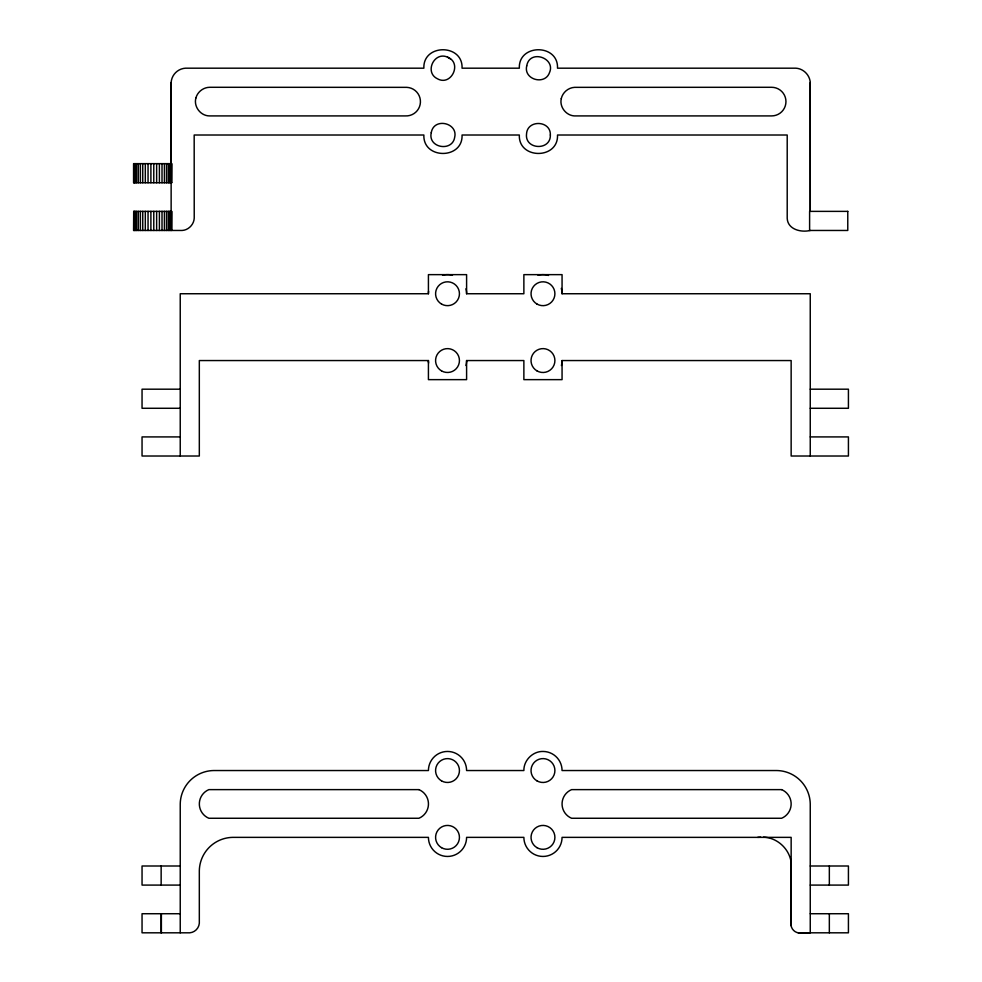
<?xml version="1.0" encoding="UTF-8"?>
<svg xmlns="http://www.w3.org/2000/svg" width="982" height="982" viewBox="0 0 982 982"><rect width="100%" height="100%" fill="white"/><g stroke="black" fill="none" stroke-linecap="round" stroke-linejoin="round"><path stroke-width="1.47" d="M171.138 82.513L171.138 163.65L171.138 82.513A15.331 15.331 0 0 1 185.463 68.188L423.868 68.188C422.837 43.613 463.087 43.625 462.056 68.188L519.331 68.188C518.287 43.613 558.549 43.625 557.506 68.188L795.923 68.188C803.411 68.642 809.794 75.025 810.248 82.513L810.273 211.375L810.248 82.513M791.148 870.764L791.148 837.364L562.06 837.364A19.088 19.088 0 0 1 542.96 856.451A19.088 19.088 0 0 1 523.872 837.364L466.597 837.364A19.088 19.088 0 0 1 447.51 856.451A19.088 19.088 0 0 1 428.422 837.364L232.734 837.364A34.002 34.002 0 0 0 199.321 870.764L199.321 923.264A10.532 10.532 0 0 1 189.772 932.814L142.046 932.814L142.046 913.726L180.234 913.726M757.748 837.364L760.78 837.167M810.248 230.463C801.202 232.673 787.785 229.579 787.208 218.409L787.208 135.013L557.506 135.013C558.549 159.587 518.287 159.575 519.331 135.013L462.056 135.013C463.099 159.587 422.837 159.575 423.868 135.013L194.178 135.013L194.227 218.078C193.994 224.461 188.532 230.119 182.124 230.463L133.577 230.463L133.699 211.375L171.752 211.375L171.592 230.463L171.531 211.375M171.752 182.738L133.577 182.738L133.577 163.65L171.752 163.65L171.592 182.738L171.531 163.65M428.582 291.249A19.088 19.088 0 0 0 428.422 293.741L180.234 293.741L180.234 456.016M465.947 288.794A19.088 19.088 0 0 1 466.597 293.741L523.872 293.741L523.872 274.641L562.06 274.641L562.06 293.741L810.248 293.741L810.248 456.016M428.582 363.045A19.088 19.088 0 0 1 428.422 360.554L199.321 360.554L199.321 456.016L142.046 456.016L142.046 436.916L180.234 436.916M465.947 365.5A19.088 19.088 0 0 0 466.597 360.554L523.872 360.554L523.872 379.641L562.06 379.641L562.06 360.554L791.148 360.554L791.148 456.016L848.423 456.016L848.423 436.916L810.248 436.916M180.234 389.191L142.046 389.191L142.046 408.279L180.234 408.279M810.248 389.191L848.423 389.191L848.423 408.279L810.248 408.279M180.234 866.001L142.046 866.001L142.046 885.089L180.234 885.089M810.248 866.001L848.423 866.001L848.423 885.089L810.248 885.089M810.248 913.726L848.423 913.726L848.423 932.814L800.698 932.814C795.359 933.747 790.215 928.604 791.148 923.264L791.148 862.957M798.096 932.777L810.248 932.814L810.248 803.951A34.002 34.002 0 0 0 776.836 770.539L562.06 770.539A19.088 19.088 0 0 0 543.169 751.451C532.895 751.12 523.652 760.264 523.872 770.539L466.597 770.539A19.088 19.088 0 0 0 447.51 751.451A19.088 19.088 0 0 0 428.422 770.539L213.646 770.539A34.002 34.002 0 0 0 180.234 803.951L180.234 932.814M763.382 837.167C776.872 837.548 788.927 848.387 791.038 861.68L791.185 925.866M447.534 57.165C434.29 51.076 424.114 72.312 437.334 78.72C451.278 86.723 462.571 62.86 447.534 57.165L450.529 58.969M829.336 866.001L829.336 885.089M829.336 913.726L829.336 932.814M466.597 293.741L466.597 274.641L428.422 274.641L428.422 293.741M466.597 360.554L466.597 379.641L428.422 379.641L428.422 360.554M171.138 182.738L171.138 211.375M170.88 163.65L170.88 182.738M170.88 211.375L170.88 230.463M169.812 163.65L169.812 182.738M169.812 211.375L169.812 230.463M168.364 163.65L168.364 182.738M168.364 211.375L168.364 230.463M166.547 163.65L166.547 182.738M166.547 211.375L166.547 230.463M164.411 163.65L164.411 182.738M164.411 211.375L164.411 230.463M162.018 163.65L162.018 182.738M162.018 211.375L162.018 230.463M161.379 913.726L161.379 932.814M161.146 866.001L161.146 885.089M161.146 913.726L161.146 932.814M159.403 163.65L159.403 182.738M159.403 211.375L159.403 230.463M156.641 163.65L156.641 182.738M156.641 211.375L156.641 230.463M153.781 163.65L153.781 182.738M153.781 211.375L153.781 230.463M150.897 163.65L150.897 182.738M150.897 211.375L150.897 230.463M148.049 163.65L148.049 182.738M148.049 211.375L148.049 230.463M145.311 163.65L145.311 182.738M145.311 211.375L145.311 230.463M142.746 163.65L142.746 182.738M142.746 211.375L142.746 230.463M140.401 163.65L140.401 182.738M140.401 211.375L140.401 230.463M138.339 163.65L138.339 182.738M138.339 211.375L138.339 230.463M136.596 163.65L136.596 182.738M136.596 211.375L136.596 230.463M135.221 163.65L135.221 182.738M135.221 211.375L135.221 230.463M134.252 163.65L134.252 182.738M134.252 211.375L134.252 230.463M133.883 163.65L133.883 182.738M133.883 211.375L133.883 230.463M562.06 360.554A19.088 19.088 0 0 1 561.409 365.5M442.563 275.291A19.088 19.088 0 0 1 452.457 275.291M538.026 275.291A19.088 19.088 0 0 1 548.508 275.463M561.299 288.389A19.088 19.088 0 0 1 562.06 293.741M431.258 132.68C427.636 148.036 452.432 152.124 454.666 137.333C458.263 122.811 433.798 117.116 431.258 132.68M526.72 65.868C523.332 79.652 544.887 85.544 549.441 72.754C556.168 58.085 529.715 48.744 526.72 65.868M561.274 98.617C559.2 107.431 566.921 116.539 575.955 115.913L771.643 115.913A14.313 14.313 0 0 0 785.956 101.6A14.313 14.313 0 0 0 771.631 87.288L574.556 87.349C568.234 87.693 562.649 92.443 561.274 98.617M195.921 97.893C193.405 106.608 200.672 116.085 209.743 115.913L405.431 115.913A14.3 14.3 0 0 0 420.419 102.337A14.3 14.3 0 0 0 406.83 87.349L209.755 87.288C203.421 87.324 197.591 91.792 195.921 97.893M550.35 135.013C550.853 151.081 524.474 149.792 526.548 133.847C527.371 119.399 550.939 120.356 550.35 135.013M847.773 211.375L809.61 211.375L809.61 230.463L847.773 230.463L847.773 211.375M418.921 789.626L208.871 789.626A15.516 15.516 0 0 0 208.871 818.264L418.921 818.264A15.516 15.516 0 0 0 418.921 789.626M781.611 789.626L571.598 789.626A15.516 15.516 0 0 0 571.598 818.264L781.611 818.264A15.516 15.516 0 0 0 781.611 789.626M536.994 304.064A11.931 11.931 0 0 0 554.904 293.741A11.931 11.931 0 0 0 536.994 283.405A11.931 11.931 0 0 0 536.994 304.064M441.544 304.064A11.931 11.931 0 0 0 459.441 293.741A11.931 11.931 0 0 0 441.544 283.405A11.931 11.931 0 0 0 441.544 304.064M441.544 370.889A11.931 11.931 0 0 0 459.441 360.554A11.931 11.931 0 0 0 441.544 350.218A11.931 11.931 0 0 0 441.544 370.889M536.994 370.889A11.931 11.931 0 0 0 554.904 360.554A11.931 11.931 0 0 0 536.994 350.218A11.931 11.931 0 0 0 536.994 370.889M441.544 780.874A11.931 11.931 0 0 0 459.441 770.539A11.931 11.931 0 0 0 441.544 760.203A11.931 11.931 0 0 0 441.544 780.874M536.994 780.874A11.931 11.931 0 0 0 554.904 770.539A11.931 11.931 0 0 0 536.994 760.203A11.931 11.931 0 0 0 536.994 780.874M536.994 847.687A11.931 11.931 0 0 0 554.904 837.364A11.931 11.931 0 0 0 536.994 827.028A11.931 11.931 0 0 0 536.994 847.687M441.544 847.687A11.931 11.931 0 0 0 459.441 837.364A11.931 11.931 0 0 0 441.544 827.028A11.931 11.931 0 0 0 441.544 847.687"/></g></svg>
